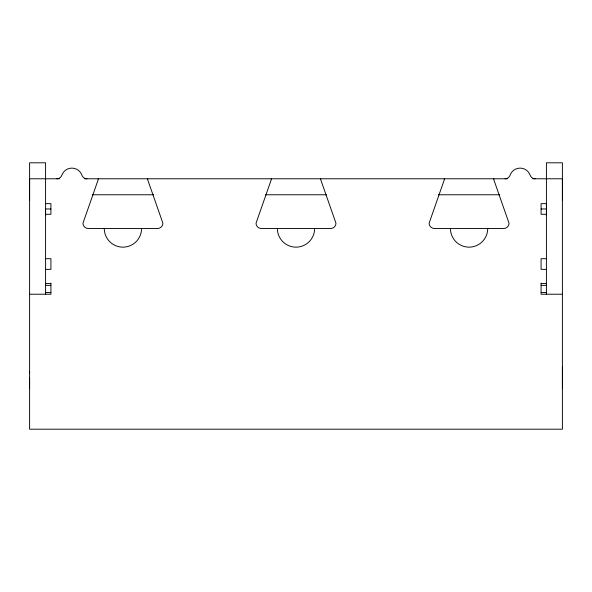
<?xml version="1.0" encoding="UTF-8"?>
<svg xmlns="http://www.w3.org/2000/svg" width="592" height="592" viewBox="0 0 592 592"><rect width="100%" height="100%" fill="white"/><g stroke="black" fill="none" stroke-linecap="round" stroke-linejoin="round"><path stroke-width="0.89" d="M29.6 377.696L29.6 388.685M29.6 371.702L29.6 373.034M29.6 200.096L29.6 178.784L59.304 178.784M45.584 214.829L45.584 208.451M546.416 214.829L546.416 203.315M562.4 367.04L562.4 388.685M562.4 200.096L562.4 178.784L532.8 178.784M84.7 178.784L507.3 178.784M92.53 194.768L153.698 194.768M265.505 194.768L326.495 194.768M438.302 194.768L499.47 194.768M45.584 203.648L50.912 203.648L50.912 214.304L45.584 214.304M546.416 203.648L541.088 203.648L541.088 214.304L546.416 214.304M45.584 208.976L50.912 208.976M541.088 208.976L546.416 208.976M45.584 258.704L50.912 258.704L50.912 269.36L45.584 269.36M546.416 258.704L541.088 258.704L541.088 269.36L546.416 269.36M45.584 283.568L50.912 283.568M541.088 283.568L546.416 283.568M45.584 285.344L50.912 285.344M541.088 285.344L546.416 285.344M45.584 292.448L50.912 292.448M541.088 292.448L546.416 292.448M29.6 294.224L50.912 294.224L50.912 283.124M562.4 294.224L541.088 294.224L541.088 283.124M562.4 372.368L562.4 373.034M546.416 294.246L546.416 162.8L562.4 162.8L562.4 429.2L29.6 429.2L29.6 162.8L45.584 162.8L45.584 294.246M86.965 178.784A5.328 5.328 0 0 1 81.94 175.232A10.656 10.656 0 0 0 61.842 175.232A5.328 5.328 0 0 1 56.825 178.784M98.198 178.784A5.328 5.328 0 0 1 97.976 180.308L82.969 223.184A5.328 5.328 0 0 0 88.297 228.512L157.561 228.512A5.328 5.328 0 0 0 162.889 223.184L147.882 180.308A5.328 5.328 0 0 1 147.66 178.784M141.577 228.512A18.648 18.648 0 0 1 122.929 247.16A18.648 18.648 0 0 1 104.281 228.512M271.269 178.784A5.328 5.328 0 0 1 271.047 180.308L256.04 223.184A5.328 5.328 0 0 0 261.368 228.512L330.632 228.512A5.328 5.328 0 0 0 335.96 223.184L320.953 180.308A5.328 5.328 0 0 1 320.731 178.784M314.648 228.512A18.648 18.648 0 0 1 296 247.16A18.648 18.648 0 0 1 277.352 228.512M505.043 178.784A5.328 5.328 0 0 0 510.06 175.232A10.656 10.656 0 0 1 530.158 175.232A5.328 5.328 0 0 0 535.175 178.784M493.802 178.784A5.328 5.328 0 0 0 494.024 180.308L509.031 223.184A5.328 5.328 0 0 1 503.703 228.512L434.439 228.512A5.328 5.328 0 0 1 429.111 223.184L444.118 180.308A5.328 5.328 0 0 0 444.34 178.784M487.719 228.512A18.648 18.648 0 0 1 469.071 247.16A18.648 18.648 0 0 1 450.423 228.512"/></g></svg>
